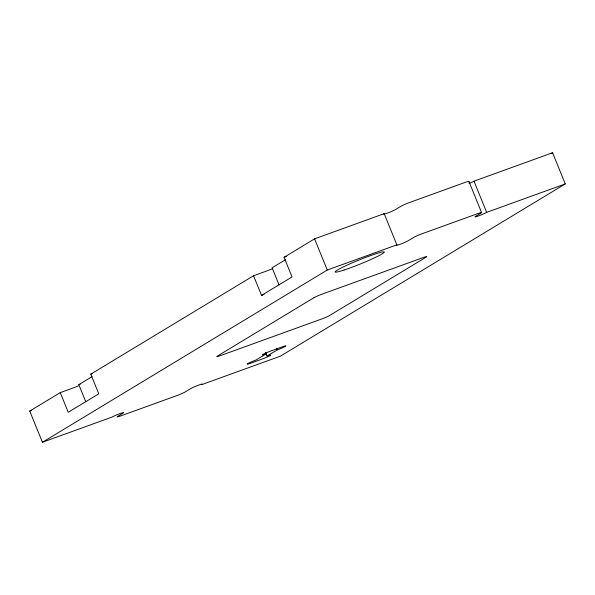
<?xml version="1.0" encoding="UTF-8"?>
<svg xmlns="http://www.w3.org/2000/svg" width="595" height="595" viewBox="0 0 595 595"><rect width="100%" height="100%" fill="white"/><g stroke="black" fill="none" stroke-linecap="round" stroke-linejoin="round"><path stroke-width="0.89" d="M468.994 183.513A6.649 0.521 -22.1 0 0 473.999 181.17L552.584 152.737L565.25 183.929L280.409 356.16L201.824 384.593A6.649 0.521 -22.1 0 0 198.752 385.084A6.649 0.521 -22.1 0 0 190.601 388.654L185 392.038A6.649 0.521 -22.1 0 1 176.849 395.608L120.718 415.912A6.649 0.521 -22.1 0 1 117.646 416.403L123.239 413.019A6.649 0.521 -22.1 0 0 120.175 413.51A6.649 0.521 -22.1 0 0 112.016 417.08L42.416 442.264L29.75 411.071L60.266 392.618L73.743 387.747A6.649 0.521 -22.1 0 0 78.451 385.857M60.266 392.618L68.247 412.268L98.77 393.816L90.79 374.166L253.552 275.745L267.029 270.874A6.649 0.521 -22.1 0 0 272.763 268.531M253.552 275.745L261.532 295.395L292.056 276.943L284.075 257.293L314.591 238.84L384.191 213.657A6.649 0.521 -22.1 0 0 387.263 213.166A6.649 0.521 -22.1 0 0 395.422 209.596L401.015 206.212A6.649 0.521 -22.1 0 1 409.174 202.642L465.305 182.338A6.649 0.521 -22.1 0 1 468.369 181.847M85.762 401.751L78.83 384.668L92.128 376.62M285.414 259.755L272.116 267.795L279.048 284.879M42.416 442.264L327.257 270.033L396.858 244.85A6.649 0.521 -22.1 0 0 399.929 244.359A6.649 0.521 -22.1 0 0 408.088 240.789L413.681 237.405A6.649 0.521 -22.1 0 1 421.84 233.835L477.971 213.531A6.649 0.521 -22.1 0 1 481.035 213.04L475.442 216.424A6.649 0.521 -22.1 0 0 478.514 215.925A6.649 0.521 -22.1 0 0 486.665 212.356L565.25 183.929M551 153.696L552.584 152.737M265.34 352.27L266.024 353.951L255.85 360.101A6.649 0.521 -22.1 0 0 247.691 363.671A6.649 0.521 -22.1 0 0 250.763 363.181L261.986 359.12A6.649 0.521 -22.1 0 0 270.145 355.55A6.649 0.521 -22.1 0 0 267.073 356.041L265.734 352.746M267.073 356.041L277.248 349.89A6.649 0.521 -22.1 0 0 285.407 346.327A6.649 0.521 -22.1 0 0 282.335 346.818L271.112 350.879A6.649 0.521 -22.1 0 0 262.953 354.449A6.649 0.521 -22.1 0 0 266.024 353.951M284.075 257.293L286.597 256.378M261.532 295.395L264.061 294.48M90.79 374.166L92.47 373.556M29.75 411.071L31.49 410.438M473.999 181.17L486.665 212.356M468.89 181.349L481.556 212.541M384.191 213.657L396.858 244.85M314.591 238.84L327.257 270.033M276.578 348.246L277.248 349.89M78.83 384.668A6.649 0.521 -22.1 0 1 80.191 384.191M313.989 297.686L217.346 356.122A6.649 0.521 -22.1 0 0 220.41 355.632L321.449 319.076A6.649 0.521 -22.1 0 0 329.6 315.506L426.243 257.07A6.649 0.521 -22.1 0 0 423.179 257.568L322.14 294.116A6.649 0.521 -22.1 0 0 313.989 297.686M344.066 270.041A26.589 2.09 -22.1 0 0 384.02 252.563A26.589 2.09 -22.1 0 0 351.02 263.392A26.589 2.09 -22.1 0 0 344.066 270.041"/></g></svg>
